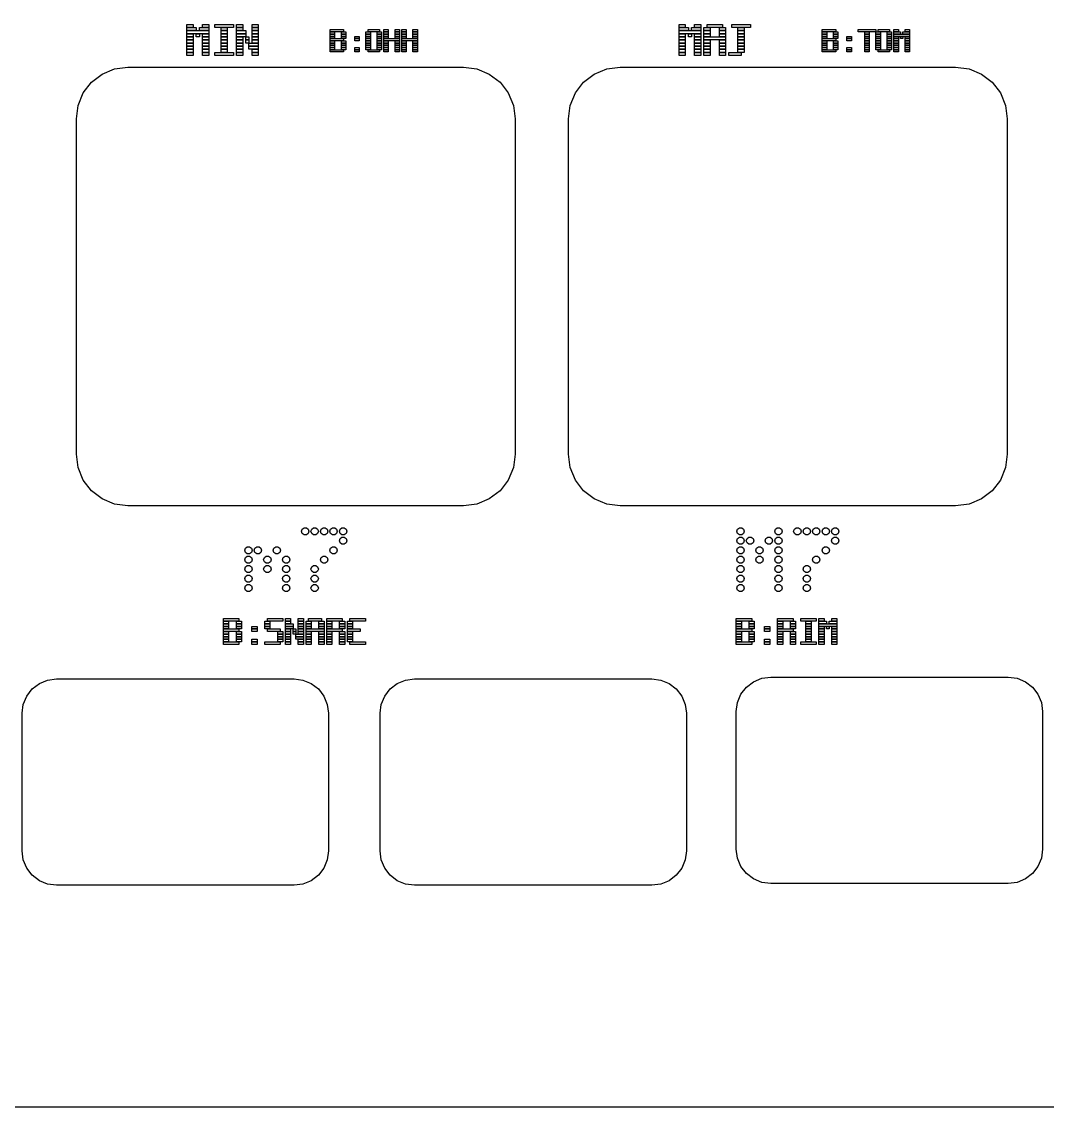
# Model space of a CAD drawing. Header units: millimetres. Extents: x 0 to 390, y 0 to 390.
# Drawn here: x 111.5 to 171.1, y 93.4 to 156.5 of the extents above; entities that cross this region are included whole.
import ezdxf

# ---------------------------------------------------------------- set-up
doc = ezdxf.new("R2010")
doc.units = ezdxf.units.MM
doc.layers.add('INCISIONE', color=7, linetype='CONTINUOUS')
doc.layers.add('TAGLIO', color=1, linetype='CONTINUOUS')

msp = doc.modelspace()

# ---------------------------------------------------------------- linework, layer by layer
at = {"layer": 'INCISIONE'}
for points in [[(121.08, 156.33), (121.44, 156.33), (121.44, 156.15), (121.08, 156.15)], [(121.08, 156.15), (121.62, 156.15), (121.62, 155.97), (121.08, 155.97)], [(121.08, 155.97), (122.34, 155.97), (122.34, 155.79), (121.08, 155.79)], [(121.8, 156.15), (122.34, 156.15), (122.34, 155.97), (121.8, 155.97)], [(121.98, 156.33), (122.34, 156.33), (122.34, 156.15), (121.98, 156.15)], [(122.7, 156.33), (123.78, 156.33), (123.78, 156.15), (122.7, 156.15)], [(123.06, 156.15), (123.42, 156.15), (123.42, 155.97), (123.06, 155.97)], [(123.06, 155.97), (123.42, 155.97), (123.42, 155.79), (123.06, 155.79)], [(123.96, 156.33), (124.32, 156.33), (124.32, 156.15), (123.96, 156.15)], [(123.96, 156.15), (124.32, 156.15), (124.32, 155.97), (123.96, 155.97)], [(123.96, 155.97), (124.5, 155.97), (124.5, 155.79), (123.96, 155.79)], [(124.86, 156.33), (125.22, 156.33), (125.22, 156.15), (124.86, 156.15)], [(124.86, 156.15), (125.22, 156.15), (125.22, 155.97), (124.86, 155.97)], [(124.86, 155.97), (125.22, 155.97), (125.22, 155.79), (124.86, 155.79)], [(129.4, 156.03), (130.18, 156.03), (130.18, 155.9), (129.4, 155.9)], [(129.4, 155.9), (129.66, 155.9), (129.66, 155.77), (129.4, 155.77)], [(130.05, 155.9), (130.31, 155.9), (130.31, 155.77), (130.05, 155.77)], [(131.48, 155.9), (131.74, 155.9), (131.74, 155.77), (131.48, 155.77)], [(131.61, 156.03), (132.26, 156.03), (132.26, 155.9), (131.61, 155.9)], [(132.13, 155.9), (132.39, 155.9), (132.39, 155.77), (132.13, 155.77)], [(132.52, 156.03), (132.78, 156.03), (132.78, 155.9), (132.52, 155.9)], [(132.52, 155.9), (132.78, 155.9), (132.78, 155.77), (132.52, 155.77)], [(133.17, 156.03), (133.43, 156.03), (133.43, 155.9), (133.17, 155.9)], [(133.17, 155.9), (133.43, 155.9), (133.43, 155.77), (133.17, 155.77)], [(133.56, 156.03), (133.82, 156.03), (133.82, 155.9), (133.56, 155.9)], [(133.56, 155.9), (133.82, 155.9), (133.82, 155.77), (133.56, 155.77)], [(134.21, 156.03), (134.47, 156.03), (134.47, 155.9), (134.21, 155.9)], [(134.21, 155.9), (134.47, 155.9), (134.47, 155.77), (134.21, 155.77)], [(149.68, 156.33), (150.04, 156.33), (150.04, 156.15), (149.68, 156.15)], [(149.68, 156.15), (150.22, 156.15), (150.22, 155.97), (149.68, 155.97)], [(149.68, 155.97), (150.94, 155.97), (150.94, 155.79), (149.68, 155.79)], [(150.4, 156.15), (150.94, 156.15), (150.94, 155.97), (150.4, 155.97)], [(150.58, 156.33), (150.94, 156.33), (150.94, 156.15), (150.58, 156.15)], [(151.12, 156.15), (151.48, 156.15), (151.48, 155.97), (151.12, 155.97)], [(151.12, 155.97), (151.48, 155.97), (151.48, 155.79), (151.12, 155.79)], [(151.3, 156.33), (152.2, 156.33), (152.2, 156.15), (151.3, 156.15)], [(152.02, 156.15), (152.38, 156.15), (152.38, 155.97), (152.02, 155.97)], [(152.02, 155.97), (152.38, 155.97), (152.38, 155.79), (152.02, 155.79)], [(152.74, 156.33), (153.82, 156.33), (153.82, 156.15), (152.74, 156.15)], [(153.1, 156.15), (153.46, 156.15), (153.46, 155.97), (153.1, 155.97)], [(153.1, 155.97), (153.46, 155.97), (153.46, 155.79), (153.1, 155.79)], [(158, 156.03), (158.78, 156.03), (158.78, 155.9), (158, 155.9)], [(158, 155.9), (158.26, 155.9), (158.26, 155.77), (158, 155.77)], [(158.65, 155.9), (158.91, 155.9), (158.91, 155.77), (158.65, 155.77)], [(160.08, 156.03), (161.12, 156.03), (161.12, 155.9), (160.08, 155.9)], [(160.47, 155.9), (160.73, 155.9), (160.73, 155.77), (160.47, 155.77)], [(161.12, 155.9), (161.38, 155.9), (161.38, 155.77), (161.12, 155.77)], [(161.25, 156.03), (161.9, 156.03), (161.9, 155.9), (161.25, 155.9)], [(161.77, 155.9), (162.03, 155.9), (162.03, 155.77), (161.77, 155.77)], [(162.16, 156.03), (162.42, 156.03), (162.42, 155.9), (162.16, 155.9)], [(162.16, 155.9), (162.55, 155.9), (162.55, 155.77), (162.16, 155.77)], [(162.68, 155.9), (163.07, 155.9), (163.07, 155.77), (162.68, 155.77)], [(162.81, 156.03), (163.07, 156.03), (163.07, 155.9), (162.81, 155.9)], [(121.08, 155.79), (121.44, 155.79), (121.44, 155.61), (121.08, 155.61)], [(121.08, 155.61), (121.44, 155.61), (121.44, 155.43), (121.08, 155.43)], [(121.08, 155.43), (121.44, 155.43), (121.44, 155.25), (121.08, 155.25)], [(121.08, 155.25), (121.44, 155.25), (121.44, 155.07), (121.08, 155.07)], [(121.62, 155.79), (121.8, 155.79), (121.8, 155.61), (121.62, 155.61)], [(121.98, 155.79), (122.34, 155.79), (122.34, 155.61), (121.98, 155.61)], [(121.98, 155.61), (122.34, 155.61), (122.34, 155.43), (121.98, 155.43)], [(121.98, 155.43), (122.34, 155.43), (122.34, 155.25), (121.98, 155.25)], [(121.98, 155.25), (122.34, 155.25), (122.34, 155.07), (121.98, 155.07)], [(123.06, 155.79), (123.42, 155.79), (123.42, 155.61), (123.06, 155.61)], [(123.06, 155.61), (123.42, 155.61), (123.42, 155.43), (123.06, 155.43)], [(123.06, 155.43), (123.42, 155.43), (123.42, 155.25), (123.06, 155.25)], [(123.06, 155.25), (123.42, 155.25), (123.42, 155.07), (123.06, 155.07)], [(123.96, 155.79), (124.5, 155.79), (124.5, 155.61), (123.96, 155.61)], [(123.96, 155.61), (124.32, 155.61), (124.32, 155.43), (123.96, 155.43)], [(123.96, 155.43), (124.32, 155.43), (124.32, 155.25), (123.96, 155.25)], [(123.96, 155.25), (124.32, 155.25), (124.32, 155.07), (123.96, 155.07)], [(124.5, 155.61), (124.68, 155.61), (124.68, 155.43), (124.5, 155.43)], [(124.5, 155.43), (124.68, 155.43), (124.68, 155.25), (124.5, 155.25)], [(124.68, 155.25), (125.22, 155.25), (125.22, 155.07), (124.68, 155.07)], [(124.86, 155.79), (125.22, 155.79), (125.22, 155.61), (124.86, 155.61)], [(124.86, 155.61), (125.22, 155.61), (125.22, 155.43), (124.86, 155.43)], [(124.86, 155.43), (125.22, 155.43), (125.22, 155.25), (124.86, 155.25)], [(129.4, 155.77), (129.66, 155.77), (129.66, 155.64), (129.4, 155.64)], [(129.4, 155.64), (129.66, 155.64), (129.66, 155.51), (129.4, 155.51)], [(129.4, 155.51), (130.18, 155.51), (130.18, 155.38), (129.4, 155.38)], [(129.4, 155.38), (129.66, 155.38), (129.66, 155.25), (129.4, 155.25)], [(129.4, 155.25), (129.66, 155.25), (129.66, 155.12), (129.4, 155.12)], [(130.05, 155.77), (130.31, 155.77), (130.31, 155.64), (130.05, 155.64)], [(130.05, 155.64), (130.31, 155.64), (130.31, 155.51), (130.05, 155.51)], [(130.05, 155.38), (130.31, 155.38), (130.31, 155.25), (130.05, 155.25)], [(130.05, 155.25), (130.31, 155.25), (130.31, 155.12), (130.05, 155.12)], [(130.83, 155.64), (131.09, 155.64), (131.09, 155.51), (130.83, 155.51)], [(130.83, 155.51), (131.09, 155.51), (131.09, 155.38), (130.83, 155.38)], [(131.48, 155.77), (131.74, 155.77), (131.74, 155.64), (131.48, 155.64)], [(131.48, 155.64), (131.74, 155.64), (131.74, 155.51), (131.48, 155.51)], [(131.48, 155.51), (131.74, 155.51), (131.74, 155.38), (131.48, 155.38)], [(131.48, 155.38), (131.74, 155.38), (131.74, 155.25), (131.48, 155.25)], [(131.48, 155.25), (131.74, 155.25), (131.74, 155.12), (131.48, 155.12)], [(132.13, 155.77), (132.39, 155.77), (132.39, 155.64), (132.13, 155.64)], [(132.13, 155.64), (132.39, 155.64), (132.39, 155.51), (132.13, 155.51)], [(132.13, 155.51), (132.39, 155.51), (132.39, 155.38), (132.13, 155.38)], [(132.13, 155.38), (132.39, 155.38), (132.39, 155.25), (132.13, 155.25)], [(132.13, 155.25), (132.39, 155.25), (132.39, 155.12), (132.13, 155.12)], [(132.52, 155.77), (132.78, 155.77), (132.78, 155.64), (132.52, 155.64)], [(132.52, 155.64), (132.78, 155.64), (132.78, 155.51), (132.52, 155.51)], [(132.52, 155.51), (133.43, 155.51), (133.43, 155.38), (132.52, 155.38)], [(132.52, 155.38), (132.78, 155.38), (132.78, 155.25), (132.52, 155.25)], [(132.52, 155.25), (132.78, 155.25), (132.78, 155.12), (132.52, 155.12)], [(133.17, 155.77), (133.43, 155.77), (133.43, 155.64), (133.17, 155.64)], [(133.17, 155.64), (133.43, 155.64), (133.43, 155.51), (133.17, 155.51)], [(133.17, 155.38), (133.43, 155.38), (133.43, 155.25), (133.17, 155.25)], [(133.17, 155.25), (133.43, 155.25), (133.43, 155.12), (133.17, 155.12)], [(133.56, 155.77), (133.82, 155.77), (133.82, 155.64), (133.56, 155.64)], [(133.56, 155.64), (133.82, 155.64), (133.82, 155.51), (133.56, 155.51)], [(133.56, 155.51), (134.47, 155.51), (134.47, 155.38), (133.56, 155.38)], [(133.56, 155.38), (133.82, 155.38), (133.82, 155.25), (133.56, 155.25)], [(133.56, 155.25), (133.82, 155.25), (133.82, 155.12), (133.56, 155.12)], [(134.21, 155.77), (134.47, 155.77), (134.47, 155.64), (134.21, 155.64)], [(134.21, 155.64), (134.47, 155.64), (134.47, 155.51), (134.21, 155.51)], [(134.21, 155.38), (134.47, 155.38), (134.47, 155.25), (134.21, 155.25)], [(134.21, 155.25), (134.47, 155.25), (134.47, 155.12), (134.21, 155.12)], [(149.68, 155.79), (150.04, 155.79), (150.04, 155.61), (149.68, 155.61)], [(149.68, 155.61), (150.04, 155.61), (150.04, 155.43), (149.68, 155.43)], [(149.68, 155.43), (150.04, 155.43), (150.04, 155.25), (149.68, 155.25)], [(149.68, 155.25), (150.04, 155.25), (150.04, 155.07), (149.68, 155.07)], [(150.22, 155.79), (150.4, 155.79), (150.4, 155.61), (150.22, 155.61)], [(150.58, 155.79), (150.94, 155.79), (150.94, 155.61), (150.58, 155.61)], [(150.58, 155.61), (150.94, 155.61), (150.94, 155.43), (150.58, 155.43)], [(150.58, 155.43), (150.94, 155.43), (150.94, 155.25), (150.58, 155.25)], [(150.58, 155.25), (150.94, 155.25), (150.94, 155.07), (150.58, 155.07)], [(151.12, 155.79), (151.48, 155.79), (151.48, 155.61), (151.12, 155.61)], [(151.12, 155.61), (152.38, 155.61), (152.38, 155.43), (151.12, 155.43)], [(151.12, 155.43), (151.48, 155.43), (151.48, 155.25), (151.12, 155.25)], [(151.12, 155.25), (151.48, 155.25), (151.48, 155.07), (151.12, 155.07)], [(152.02, 155.79), (152.38, 155.79), (152.38, 155.61), (152.02, 155.61)], [(152.02, 155.43), (152.38, 155.43), (152.38, 155.25), (152.02, 155.25)], [(152.02, 155.25), (152.38, 155.25), (152.38, 155.07), (152.02, 155.07)], [(153.1, 155.79), (153.46, 155.79), (153.46, 155.61), (153.1, 155.61)], [(153.1, 155.61), (153.46, 155.61), (153.46, 155.43), (153.1, 155.43)], [(153.1, 155.43), (153.46, 155.43), (153.46, 155.25), (153.1, 155.25)], [(153.1, 155.25), (153.46, 155.25), (153.46, 155.07), (153.1, 155.07)], [(158, 155.77), (158.26, 155.77), (158.26, 155.64), (158, 155.64)], [(158, 155.64), (158.26, 155.64), (158.26, 155.51), (158, 155.51)], [(158, 155.51), (158.78, 155.51), (158.78, 155.38), (158, 155.38)], [(158, 155.38), (158.26, 155.38), (158.26, 155.25), (158, 155.25)], [(158, 155.25), (158.26, 155.25), (158.26, 155.12), (158, 155.12)], [(158.65, 155.77), (158.91, 155.77), (158.91, 155.64), (158.65, 155.64)], [(158.65, 155.64), (158.91, 155.64), (158.91, 155.51), (158.65, 155.51)], [(158.65, 155.38), (158.91, 155.38), (158.91, 155.25), (158.65, 155.25)], [(158.65, 155.25), (158.91, 155.25), (158.91, 155.12), (158.65, 155.12)], [(159.43, 155.64), (159.69, 155.64), (159.69, 155.51), (159.43, 155.51)], [(159.43, 155.51), (159.69, 155.51), (159.69, 155.38), (159.43, 155.38)], [(160.47, 155.77), (160.73, 155.77), (160.73, 155.64), (160.47, 155.64)], [(160.47, 155.64), (160.73, 155.64), (160.73, 155.51), (160.47, 155.51)], [(160.47, 155.51), (160.73, 155.51), (160.73, 155.38), (160.47, 155.38)], [(160.47, 155.38), (160.73, 155.38), (160.73, 155.25), (160.47, 155.25)], [(160.47, 155.25), (160.73, 155.25), (160.73, 155.12), (160.47, 155.12)], [(161.12, 155.77), (161.38, 155.77), (161.38, 155.64), (161.12, 155.64)], [(161.12, 155.64), (161.38, 155.64), (161.38, 155.51), (161.12, 155.51)], [(161.12, 155.51), (161.38, 155.51), (161.38, 155.38), (161.12, 155.38)], [(161.12, 155.38), (161.38, 155.38), (161.38, 155.25), (161.12, 155.25)], [(161.12, 155.25), (161.38, 155.25), (161.38, 155.12), (161.12, 155.12)], [(161.77, 155.77), (162.03, 155.77), (162.03, 155.64), (161.77, 155.64)], [(161.77, 155.64), (162.03, 155.64), (162.03, 155.51), (161.77, 155.51)], [(161.77, 155.51), (162.03, 155.51), (162.03, 155.38), (161.77, 155.38)], [(161.77, 155.38), (162.03, 155.38), (162.03, 155.25), (161.77, 155.25)], [(161.77, 155.25), (162.03, 155.25), (162.03, 155.12), (161.77, 155.12)], [(162.16, 155.77), (163.07, 155.77), (163.07, 155.64), (162.16, 155.64)], [(162.16, 155.64), (162.42, 155.64), (162.42, 155.51), (162.16, 155.51)], [(162.16, 155.51), (162.42, 155.51), (162.42, 155.38), (162.16, 155.38)], [(162.16, 155.38), (162.42, 155.38), (162.42, 155.25), (162.16, 155.25)], [(162.16, 155.25), (162.42, 155.25), (162.42, 155.12), (162.16, 155.12)], [(162.55, 155.64), (162.68, 155.64), (162.68, 155.51), (162.55, 155.51)], [(162.81, 155.64), (163.07, 155.64), (163.07, 155.51), (162.81, 155.51)], [(162.81, 155.51), (163.07, 155.51), (163.07, 155.38), (162.81, 155.38)], [(162.81, 155.38), (163.07, 155.38), (163.07, 155.25), (162.81, 155.25)], [(162.81, 155.25), (163.07, 155.25), (163.07, 155.12), (162.81, 155.12)], [(121.08, 155.07), (121.44, 155.07), (121.44, 154.89), (121.08, 154.89)], [(121.08, 154.89), (121.44, 154.89), (121.44, 154.71), (121.08, 154.71)], [(121.08, 154.71), (121.44, 154.71), (121.44, 154.53), (121.08, 154.53)], [(121.98, 155.07), (122.34, 155.07), (122.34, 154.89), (121.98, 154.89)], [(121.98, 154.89), (122.34, 154.89), (122.34, 154.71), (121.98, 154.71)], [(121.98, 154.71), (122.34, 154.71), (122.34, 154.53), (121.98, 154.53)], [(122.7, 154.71), (123.78, 154.71), (123.78, 154.53), (122.7, 154.53)], [(123.06, 155.07), (123.42, 155.07), (123.42, 154.89), (123.06, 154.89)], [(123.06, 154.89), (123.42, 154.89), (123.42, 154.71), (123.06, 154.71)], [(123.96, 155.07), (124.32, 155.07), (124.32, 154.89), (123.96, 154.89)], [(123.96, 154.89), (124.32, 154.89), (124.32, 154.71), (123.96, 154.71)], [(123.96, 154.71), (124.32, 154.71), (124.32, 154.53), (123.96, 154.53)], [(124.68, 155.07), (125.22, 155.07), (125.22, 154.89), (124.68, 154.89)], [(124.86, 154.89), (125.22, 154.89), (125.22, 154.71), (124.86, 154.71)], [(124.86, 154.71), (125.22, 154.71), (125.22, 154.53), (124.86, 154.53)], [(129.4, 155.12), (129.66, 155.12), (129.66, 154.99), (129.4, 154.99)], [(129.4, 154.99), (129.66, 154.99), (129.66, 154.86), (129.4, 154.86)], [(129.4, 154.86), (130.18, 154.86), (130.18, 154.73), (129.4, 154.73)], [(130.05, 155.12), (130.31, 155.12), (130.31, 154.99), (130.05, 154.99)], [(130.05, 154.99), (130.31, 154.99), (130.31, 154.86), (130.05, 154.86)], [(130.83, 154.99), (131.09, 154.99), (131.09, 154.86), (130.83, 154.86)], [(130.83, 154.86), (131.09, 154.86), (131.09, 154.73), (130.83, 154.73)], [(131.48, 155.12), (131.74, 155.12), (131.74, 154.99), (131.48, 154.99)], [(131.48, 154.99), (131.74, 154.99), (131.74, 154.86), (131.48, 154.86)], [(131.61, 154.86), (132.26, 154.86), (132.26, 154.73), (131.61, 154.73)], [(132.13, 155.12), (132.39, 155.12), (132.39, 154.99), (132.13, 154.99)], [(132.13, 154.99), (132.39, 154.99), (132.39, 154.86), (132.13, 154.86)], [(132.52, 155.12), (132.78, 155.12), (132.78, 154.99), (132.52, 154.99)], [(132.52, 154.99), (132.78, 154.99), (132.78, 154.86), (132.52, 154.86)], [(132.52, 154.86), (132.78, 154.86), (132.78, 154.73), (132.52, 154.73)], [(133.17, 155.12), (133.43, 155.12), (133.43, 154.99), (133.17, 154.99)], [(133.17, 154.99), (133.43, 154.99), (133.43, 154.86), (133.17, 154.86)], [(133.17, 154.86), (133.43, 154.86), (133.43, 154.73), (133.17, 154.73)], [(133.56, 155.12), (133.82, 155.12), (133.82, 154.99), (133.56, 154.99)], [(133.56, 154.99), (133.82, 154.99), (133.82, 154.86), (133.56, 154.86)], [(133.56, 154.86), (133.82, 154.86), (133.82, 154.73), (133.56, 154.73)], [(134.21, 155.12), (134.47, 155.12), (134.47, 154.99), (134.21, 154.99)], [(134.21, 154.99), (134.47, 154.99), (134.47, 154.86), (134.21, 154.86)], [(134.21, 154.86), (134.47, 154.86), (134.47, 154.73), (134.21, 154.73)], [(149.68, 155.07), (150.04, 155.07), (150.04, 154.89), (149.68, 154.89)], [(149.68, 154.89), (150.04, 154.89), (150.04, 154.71), (149.68, 154.71)], [(149.68, 154.71), (150.04, 154.71), (150.04, 154.53), (149.68, 154.53)], [(150.58, 155.07), (150.94, 155.07), (150.94, 154.89), (150.58, 154.89)], [(150.58, 154.89), (150.94, 154.89), (150.94, 154.71), (150.58, 154.71)], [(150.58, 154.71), (150.94, 154.71), (150.94, 154.53), (150.58, 154.53)], [(151.12, 155.07), (151.48, 155.07), (151.48, 154.89), (151.12, 154.89)], [(151.12, 154.89), (151.48, 154.89), (151.48, 154.71), (151.12, 154.71)], [(151.12, 154.71), (151.48, 154.71), (151.48, 154.53), (151.12, 154.53)], [(152.02, 155.07), (152.38, 155.07), (152.38, 154.89), (152.02, 154.89)], [(152.02, 154.89), (152.38, 154.89), (152.38, 154.71), (152.02, 154.71)], [(152.02, 154.71), (152.38, 154.71), (152.38, 154.53), (152.02, 154.53)], [(152.56, 154.71), (153.28, 154.71), (153.28, 154.53), (152.56, 154.53)], [(153.1, 155.07), (153.46, 155.07), (153.46, 154.89), (153.1, 154.89)], [(153.1, 154.89), (153.46, 154.89), (153.46, 154.71), (153.1, 154.71)], [(158, 155.12), (158.26, 155.12), (158.26, 154.99), (158, 154.99)], [(158, 154.99), (158.26, 154.99), (158.26, 154.86), (158, 154.86)], [(158, 154.86), (158.78, 154.86), (158.78, 154.73), (158, 154.73)], [(158.65, 155.12), (158.91, 155.12), (158.91, 154.99), (158.65, 154.99)], [(158.65, 154.99), (158.91, 154.99), (158.91, 154.86), (158.65, 154.86)], [(159.43, 154.99), (159.69, 154.99), (159.69, 154.86), (159.43, 154.86)], [(159.43, 154.86), (159.69, 154.86), (159.69, 154.73), (159.43, 154.73)], [(160.47, 155.12), (160.73, 155.12), (160.73, 154.99), (160.47, 154.99)], [(160.47, 154.99), (160.73, 154.99), (160.73, 154.86), (160.47, 154.86)], [(160.47, 154.86), (160.73, 154.86), (160.73, 154.73), (160.47, 154.73)], [(161.12, 155.12), (161.38, 155.12), (161.38, 154.99), (161.12, 154.99)], [(161.12, 154.99), (161.38, 154.99), (161.38, 154.86), (161.12, 154.86)], [(161.25, 154.86), (161.9, 154.86), (161.9, 154.73), (161.25, 154.73)], [(161.77, 155.12), (162.03, 155.12), (162.03, 154.99), (161.77, 154.99)], [(161.77, 154.99), (162.03, 154.99), (162.03, 154.86), (161.77, 154.86)], [(162.16, 155.12), (162.42, 155.12), (162.42, 154.99), (162.16, 154.99)], [(162.16, 154.99), (162.42, 154.99), (162.42, 154.86), (162.16, 154.86)], [(162.16, 154.86), (162.42, 154.86), (162.42, 154.73), (162.16, 154.73)], [(162.81, 155.12), (163.07, 155.12), (163.07, 154.99), (162.81, 154.99)], [(162.81, 154.99), (163.07, 154.99), (163.07, 154.86), (162.81, 154.86)], [(162.81, 154.86), (163.07, 154.86), (163.07, 154.73), (162.81, 154.73)], [(128.165, 126.875), (128.124, 126.749), (128.016, 126.671), (127.884, 126.671), (127.776, 126.749), (127.735, 126.875), (127.776, 127.001), (127.884, 127.079), (128.016, 127.079), (128.124, 127.001)], [(128.715, 126.875), (128.674, 126.749), (128.566, 126.671), (128.434, 126.671), (128.326, 126.749), (128.285, 126.875), (128.326, 127.001), (128.434, 127.079), (128.566, 127.079), (128.674, 127.001)], [(129.265, 126.875), (129.224, 126.749), (129.116, 126.671), (128.984, 126.671), (128.876, 126.749), (128.835, 126.875), (128.876, 127.001), (128.984, 127.079), (129.116, 127.079), (129.224, 127.001)], [(129.815, 126.875), (129.774, 126.749), (129.666, 126.671), (129.534, 126.671), (129.426, 126.749), (129.385, 126.875), (129.426, 127.001), (129.534, 127.079), (129.666, 127.079), (129.774, 127.001)], [(130.365, 126.875), (130.324, 126.749), (130.216, 126.671), (130.084, 126.671), (129.976, 126.749), (129.935, 126.875), (129.976, 127.001), (130.084, 127.079), (130.216, 127.079), (130.324, 127.001)], [(153.465, 126.875), (153.424, 126.749), (153.316, 126.671), (153.184, 126.671), (153.076, 126.749), (153.035, 126.875), (153.076, 127.001), (153.184, 127.079), (153.316, 127.079), (153.424, 127.001)], [(155.665, 126.875), (155.624, 126.749), (155.516, 126.671), (155.384, 126.671), (155.276, 126.749), (155.235, 126.875), (155.276, 127.001), (155.384, 127.079), (155.516, 127.079), (155.624, 127.001)], [(156.765, 126.875), (156.724, 126.749), (156.616, 126.671), (156.484, 126.671), (156.376, 126.749), (156.335, 126.875), (156.376, 127.001), (156.484, 127.079), (156.616, 127.079), (156.724, 127.001)], [(157.315, 126.875), (157.274, 126.749), (157.166, 126.671), (157.034, 126.671), (156.926, 126.749), (156.885, 126.875), (156.926, 127.001), (157.034, 127.079), (157.166, 127.079), (157.274, 127.001)], [(157.865, 126.875), (157.824, 126.749), (157.716, 126.671), (157.584, 126.671), (157.476, 126.749), (157.435, 126.875), (157.476, 127.001), (157.584, 127.079), (157.716, 127.079), (157.824, 127.001)], [(158.415, 126.875), (158.374, 126.749), (158.266, 126.671), (158.134, 126.671), (158.026, 126.749), (157.985, 126.875), (158.026, 127.001), (158.134, 127.079), (158.266, 127.079), (158.374, 127.001)], [(158.965, 126.875), (158.924, 126.749), (158.816, 126.671), (158.684, 126.671), (158.576, 126.749), (158.535, 126.875), (158.576, 127.001), (158.684, 127.079), (158.816, 127.079), (158.924, 127.001)], [(130.365, 126.325), (130.324, 126.199), (130.216, 126.121), (130.084, 126.121), (129.976, 126.199), (129.935, 126.325), (129.976, 126.451), (130.084, 126.529), (130.216, 126.529), (130.324, 126.451)], [(153.465, 126.325), (153.424, 126.199), (153.316, 126.121), (153.184, 126.121), (153.076, 126.199), (153.035, 126.325), (153.076, 126.451), (153.184, 126.529), (153.316, 126.529), (153.424, 126.451)], [(154.015, 126.325), (153.974, 126.199), (153.866, 126.121), (153.734, 126.121), (153.626, 126.199), (153.585, 126.325), (153.626, 126.451), (153.734, 126.529), (153.866, 126.529), (153.974, 126.451)], [(155.115, 126.325), (155.074, 126.199), (154.966, 126.121), (154.834, 126.121), (154.726, 126.199), (154.685, 126.325), (154.726, 126.451), (154.834, 126.529), (154.966, 126.529), (155.074, 126.451)], [(155.665, 126.325), (155.624, 126.199), (155.516, 126.121), (155.384, 126.121), (155.276, 126.199), (155.235, 126.325), (155.276, 126.451), (155.384, 126.529), (155.516, 126.529), (155.624, 126.451)], [(158.965, 126.325), (158.924, 126.199), (158.816, 126.121), (158.684, 126.121), (158.576, 126.199), (158.535, 126.325), (158.576, 126.451), (158.684, 126.529), (158.816, 126.529), (158.924, 126.451)], [(124.865, 125.775), (124.824, 125.649), (124.716, 125.571), (124.584, 125.571), (124.476, 125.649), (124.435, 125.775), (124.476, 125.901), (124.584, 125.979), (124.716, 125.979), (124.824, 125.901)], [(125.415, 125.775), (125.374, 125.649), (125.266, 125.571), (125.134, 125.571), (125.026, 125.649), (124.985, 125.775), (125.026, 125.901), (125.134, 125.979), (125.266, 125.979), (125.374, 125.901)], [(126.515, 125.775), (126.474, 125.649), (126.366, 125.571), (126.234, 125.571), (126.126, 125.649), (126.085, 125.775), (126.126, 125.901), (126.234, 125.979), (126.366, 125.979), (126.474, 125.901)], [(129.815, 125.775), (129.774, 125.649), (129.666, 125.571), (129.534, 125.571), (129.426, 125.649), (129.385, 125.775), (129.426, 125.901), (129.534, 125.979), (129.666, 125.979), (129.774, 125.901)], [(153.465, 125.775), (153.424, 125.649), (153.316, 125.571), (153.184, 125.571), (153.076, 125.649), (153.035, 125.775), (153.076, 125.901), (153.184, 125.979), (153.316, 125.979), (153.424, 125.901)], [(154.565, 125.775), (154.524, 125.649), (154.416, 125.571), (154.284, 125.571), (154.176, 125.649), (154.135, 125.775), (154.176, 125.901), (154.284, 125.979), (154.416, 125.979), (154.524, 125.901)], [(155.665, 125.775), (155.624, 125.649), (155.516, 125.571), (155.384, 125.571), (155.276, 125.649), (155.235, 125.775), (155.276, 125.901), (155.384, 125.979), (155.516, 125.979), (155.624, 125.901)], [(158.415, 125.775), (158.374, 125.649), (158.266, 125.571), (158.134, 125.571), (158.026, 125.649), (157.985, 125.775), (158.026, 125.901), (158.134, 125.979), (158.266, 125.979), (158.374, 125.901)], [(124.865, 125.225), (124.824, 125.099), (124.716, 125.021), (124.584, 125.021), (124.476, 125.099), (124.435, 125.225), (124.476, 125.351), (124.584, 125.429), (124.716, 125.429), (124.824, 125.351)], [(125.965, 125.225), (125.924, 125.099), (125.816, 125.021), (125.684, 125.021), (125.576, 125.099), (125.535, 125.225), (125.576, 125.351), (125.684, 125.429), (125.816, 125.429), (125.924, 125.351)], [(127.065, 125.225), (127.024, 125.099), (126.916, 125.021), (126.784, 125.021), (126.676, 125.099), (126.635, 125.225), (126.676, 125.351), (126.784, 125.429), (126.916, 125.429), (127.024, 125.351)], [(129.265, 125.225), (129.224, 125.099), (129.116, 125.021), (128.984, 125.021), (128.876, 125.099), (128.835, 125.225), (128.876, 125.351), (128.984, 125.429), (129.116, 125.429), (129.224, 125.351)], [(153.465, 125.225), (153.424, 125.099), (153.316, 125.021), (153.184, 125.021), (153.076, 125.099), (153.035, 125.225), (153.076, 125.351), (153.184, 125.429), (153.316, 125.429), (153.424, 125.351)], [(154.565, 125.225), (154.524, 125.099), (154.416, 125.021), (154.284, 125.021), (154.176, 125.099), (154.135, 125.225), (154.176, 125.351), (154.284, 125.429), (154.416, 125.429), (154.524, 125.351)], [(155.665, 125.225), (155.624, 125.099), (155.516, 125.021), (155.384, 125.021), (155.276, 125.099), (155.235, 125.225), (155.276, 125.351), (155.384, 125.429), (155.516, 125.429), (155.624, 125.351)], [(157.865, 125.225), (157.824, 125.099), (157.716, 125.021), (157.584, 125.021), (157.476, 125.099), (157.435, 125.225), (157.476, 125.351), (157.584, 125.429), (157.716, 125.429), (157.824, 125.351)], [(124.865, 124.675), (124.824, 124.549), (124.716, 124.471), (124.584, 124.471), (124.476, 124.549), (124.435, 124.675), (124.476, 124.801), (124.584, 124.879), (124.716, 124.879), (124.824, 124.801)], [(124.865, 124.125), (124.824, 123.999), (124.716, 123.921), (124.584, 123.921), (124.476, 123.999), (124.435, 124.125), (124.476, 124.251), (124.584, 124.329), (124.716, 124.329), (124.824, 124.251)], [(125.965, 124.675), (125.924, 124.549), (125.816, 124.471), (125.684, 124.471), (125.576, 124.549), (125.535, 124.675), (125.576, 124.801), (125.684, 124.879), (125.816, 124.879), (125.924, 124.801)], [(127.065, 124.675), (127.024, 124.549), (126.916, 124.471), (126.784, 124.471), (126.676, 124.549), (126.635, 124.675), (126.676, 124.801), (126.784, 124.879), (126.916, 124.879), (127.024, 124.801)], [(127.065, 124.125), (127.024, 123.999), (126.916, 123.921), (126.784, 123.921), (126.676, 123.999), (126.635, 124.125), (126.676, 124.251), (126.784, 124.329), (126.916, 124.329), (127.024, 124.251)], [(128.715, 124.675), (128.674, 124.549), (128.566, 124.471), (128.434, 124.471), (128.326, 124.549), (128.285, 124.675), (128.326, 124.801), (128.434, 124.879), (128.566, 124.879), (128.674, 124.801)], [(128.715, 124.125), (128.674, 123.999), (128.566, 123.921), (128.434, 123.921), (128.326, 123.999), (128.285, 124.125), (128.326, 124.251), (128.434, 124.329), (128.566, 124.329), (128.674, 124.251)], [(153.465, 124.675), (153.424, 124.549), (153.316, 124.471), (153.184, 124.471), (153.076, 124.549), (153.035, 124.675), (153.076, 124.801), (153.184, 124.879), (153.316, 124.879), (153.424, 124.801)], [(153.465, 124.125), (153.424, 123.999), (153.316, 123.921), (153.184, 123.921), (153.076, 123.999), (153.035, 124.125), (153.076, 124.251), (153.184, 124.329), (153.316, 124.329), (153.424, 124.251)], [(155.665, 124.675), (155.624, 124.549), (155.516, 124.471), (155.384, 124.471), (155.276, 124.549), (155.235, 124.675), (155.276, 124.801), (155.384, 124.879), (155.516, 124.879), (155.624, 124.801)], [(155.665, 124.125), (155.624, 123.999), (155.516, 123.921), (155.384, 123.921), (155.276, 123.999), (155.235, 124.125), (155.276, 124.251), (155.384, 124.329), (155.516, 124.329), (155.624, 124.251)], [(157.315, 124.675), (157.274, 124.549), (157.166, 124.471), (157.034, 124.471), (156.926, 124.549), (156.885, 124.675), (156.926, 124.801), (157.034, 124.879), (157.166, 124.879), (157.274, 124.801)], [(157.315, 124.125), (157.274, 123.999), (157.166, 123.921), (157.034, 123.921), (156.926, 123.999), (156.885, 124.125), (156.926, 124.251), (157.034, 124.329), (157.166, 124.329), (157.274, 124.251)], [(124.865, 123.575), (124.824, 123.449), (124.716, 123.371), (124.584, 123.371), (124.476, 123.449), (124.435, 123.575), (124.476, 123.701), (124.584, 123.779), (124.716, 123.779), (124.824, 123.701)], [(127.065, 123.575), (127.024, 123.449), (126.916, 123.371), (126.784, 123.371), (126.676, 123.449), (126.635, 123.575), (126.676, 123.701), (126.784, 123.779), (126.916, 123.779), (127.024, 123.701)], [(128.715, 123.575), (128.674, 123.449), (128.566, 123.371), (128.434, 123.371), (128.326, 123.449), (128.285, 123.575), (128.326, 123.701), (128.434, 123.779), (128.566, 123.779), (128.674, 123.701)], [(153.465, 123.575), (153.424, 123.449), (153.316, 123.371), (153.184, 123.371), (153.076, 123.449), (153.035, 123.575), (153.076, 123.701), (153.184, 123.779), (153.316, 123.779), (153.424, 123.701)], [(155.665, 123.575), (155.624, 123.449), (155.516, 123.371), (155.384, 123.371), (155.276, 123.449), (155.235, 123.575), (155.276, 123.701), (155.384, 123.779), (155.516, 123.779), (155.624, 123.701)], [(157.315, 123.575), (157.274, 123.449), (157.166, 123.371), (157.034, 123.371), (156.926, 123.449), (156.885, 123.575), (156.926, 123.701), (157.034, 123.779), (157.166, 123.779), (157.274, 123.701)], [(123.2, 121.8), (124.1, 121.8), (124.1, 121.65), (123.2, 121.65)], [(125.75, 121.8), (126.65, 121.8), (126.65, 121.65), (125.75, 121.65)], [(126.8, 121.8), (127.1, 121.8), (127.1, 121.65), (126.8, 121.65)], [(127.55, 121.8), (127.85, 121.8), (127.85, 121.65), (127.55, 121.65)], [(128.15, 121.8), (128.9, 121.8), (128.9, 121.65), (128.15, 121.65)], [(129.2, 121.8), (130.1, 121.8), (130.1, 121.65), (129.2, 121.65)], [(130.55, 121.8), (131.45, 121.8), (131.45, 121.65), (130.55, 121.65)], [(153, 121.8), (153.9, 121.8), (153.9, 121.65), (153, 121.65)], [(155.4, 121.8), (156.3, 121.8), (156.3, 121.65), (155.4, 121.65)], [(156.75, 121.8), (157.65, 121.8), (157.65, 121.65), (156.75, 121.65)], [(157.8, 121.8), (158.1, 121.8), (158.1, 121.65), (157.8, 121.65)], [(158.55, 121.8), (158.85, 121.8), (158.85, 121.65), (158.55, 121.65)], [(123.2, 121.65), (123.5, 121.65), (123.5, 121.5), (123.2, 121.5)], [(123.2, 121.5), (123.5, 121.5), (123.5, 121.35), (123.2, 121.35)], [(123.2, 121.35), (123.5, 121.35), (123.5, 121.2), (123.2, 121.2)], [(123.2, 121.2), (124.1, 121.2), (124.1, 121.05), (123.2, 121.05)], [(123.95, 121.65), (124.25, 121.65), (124.25, 121.5), (123.95, 121.5)], [(123.95, 121.5), (124.25, 121.5), (124.25, 121.35), (123.95, 121.35)], [(123.95, 121.35), (124.25, 121.35), (124.25, 121.2), (123.95, 121.2)], [(124.85, 121.35), (125.15, 121.35), (125.15, 121.2), (124.85, 121.2)], [(124.85, 121.2), (125.15, 121.2), (125.15, 121.05), (124.85, 121.05)], [(125.6, 121.65), (125.9, 121.65), (125.9, 121.5), (125.6, 121.5)], [(125.6, 121.5), (125.9, 121.5), (125.9, 121.35), (125.6, 121.35)], [(125.6, 121.35), (125.9, 121.35), (125.9, 121.2), (125.6, 121.2)], [(125.75, 121.2), (126.5, 121.2), (126.5, 121.05), (125.75, 121.05)], [(126.8, 121.65), (127.1, 121.65), (127.1, 121.5), (126.8, 121.5)], [(126.8, 121.5), (127.25, 121.5), (127.25, 121.35), (126.8, 121.35)], [(126.8, 121.35), (127.25, 121.35), (127.25, 121.2), (126.8, 121.2)], [(126.8, 121.2), (127.1, 121.2), (127.1, 121.05), (126.8, 121.05)], [(127.25, 121.2), (127.4, 121.2), (127.4, 121.05), (127.25, 121.05)], [(127.55, 121.65), (127.85, 121.65), (127.85, 121.5), (127.55, 121.5)], [(127.55, 121.5), (127.85, 121.5), (127.85, 121.35), (127.55, 121.35)], [(127.55, 121.35), (127.85, 121.35), (127.85, 121.2), (127.55, 121.2)], [(127.55, 121.2), (127.85, 121.2), (127.85, 121.05), (127.55, 121.05)], [(128, 121.65), (128.3, 121.65), (128.3, 121.5), (128, 121.5)], [(128, 121.5), (128.3, 121.5), (128.3, 121.35), (128, 121.35)], [(128, 121.35), (128.3, 121.35), (128.3, 121.2), (128, 121.2)], [(128, 121.2), (129.05, 121.2), (129.05, 121.05), (128, 121.05)], [(128.75, 121.65), (129.05, 121.65), (129.05, 121.5), (128.75, 121.5)], [(128.75, 121.5), (129.05, 121.5), (129.05, 121.35), (128.75, 121.35)], [(128.75, 121.35), (129.05, 121.35), (129.05, 121.2), (128.75, 121.2)], [(129.2, 121.65), (129.5, 121.65), (129.5, 121.5), (129.2, 121.5)], [(129.2, 121.5), (129.5, 121.5), (129.5, 121.35), (129.2, 121.35)], [(129.2, 121.35), (129.5, 121.35), (129.5, 121.2), (129.2, 121.2)], [(129.2, 121.2), (130.1, 121.2), (130.1, 121.05), (129.2, 121.05)], [(129.95, 121.65), (130.25, 121.65), (130.25, 121.5), (129.95, 121.5)], [(129.95, 121.5), (130.25, 121.5), (130.25, 121.35), (129.95, 121.35)], [(129.95, 121.35), (130.25, 121.35), (130.25, 121.2), (129.95, 121.2)], [(130.4, 121.65), (130.7, 121.65), (130.7, 121.5), (130.4, 121.5)], [(130.4, 121.5), (130.7, 121.5), (130.7, 121.35), (130.4, 121.35)], [(130.4, 121.35), (130.7, 121.35), (130.7, 121.2), (130.4, 121.2)], [(130.4, 121.2), (131.15, 121.2), (131.15, 121.05), (130.4, 121.05)], [(153, 121.65), (153.3, 121.65), (153.3, 121.5), (153, 121.5)], [(153, 121.5), (153.3, 121.5), (153.3, 121.35), (153, 121.35)], [(153, 121.35), (153.3, 121.35), (153.3, 121.2), (153, 121.2)], [(153, 121.2), (153.9, 121.2), (153.9, 121.05), (153, 121.05)], [(153.75, 121.65), (154.05, 121.65), (154.05, 121.5), (153.75, 121.5)], [(153.75, 121.5), (154.05, 121.5), (154.05, 121.35), (153.75, 121.35)], [(153.75, 121.35), (154.05, 121.35), (154.05, 121.2), (153.75, 121.2)], [(154.65, 121.35), (154.95, 121.35), (154.95, 121.2), (154.65, 121.2)], [(154.65, 121.2), (154.95, 121.2), (154.95, 121.05), (154.65, 121.05)], [(155.4, 121.65), (155.7, 121.65), (155.7, 121.5), (155.4, 121.5)], [(155.4, 121.5), (155.7, 121.5), (155.7, 121.35), (155.4, 121.35)], [(155.4, 121.35), (155.7, 121.35), (155.7, 121.2), (155.4, 121.2)], [(155.4, 121.2), (156.3, 121.2), (156.3, 121.05), (155.4, 121.05)], [(156.15, 121.65), (156.45, 121.65), (156.45, 121.5), (156.15, 121.5)], [(156.15, 121.5), (156.45, 121.5), (156.45, 121.35), (156.15, 121.35)], [(156.15, 121.35), (156.45, 121.35), (156.45, 121.2), (156.15, 121.2)], [(157.05, 121.65), (157.35, 121.65), (157.35, 121.5), (157.05, 121.5)], [(157.05, 121.5), (157.35, 121.5), (157.35, 121.35), (157.05, 121.35)], [(157.05, 121.35), (157.35, 121.35), (157.35, 121.2), (157.05, 121.2)], [(157.05, 121.2), (157.35, 121.2), (157.35, 121.05), (157.05, 121.05)], [(157.8, 121.65), (158.25, 121.65), (158.25, 121.5), (157.8, 121.5)], [(157.8, 121.5), (158.85, 121.5), (158.85, 121.35), (157.8, 121.35)], [(157.8, 121.35), (158.1, 121.35), (158.1, 121.2), (157.8, 121.2)], [(157.8, 121.2), (158.1, 121.2), (158.1, 121.05), (157.8, 121.05)], [(158.25, 121.35), (158.4, 121.35), (158.4, 121.2), (158.25, 121.2)], [(158.4, 121.65), (158.85, 121.65), (158.85, 121.5), (158.4, 121.5)], [(158.55, 121.35), (158.85, 121.35), (158.85, 121.2), (158.55, 121.2)], [(158.55, 121.2), (158.85, 121.2), (158.85, 121.05), (158.55, 121.05)], [(123.2, 121.05), (123.5, 121.05), (123.5, 120.9), (123.2, 120.9)], [(123.2, 120.9), (123.5, 120.9), (123.5, 120.75), (123.2, 120.75)], [(123.2, 120.75), (123.5, 120.75), (123.5, 120.6), (123.2, 120.6)], [(123.2, 120.6), (123.5, 120.6), (123.5, 120.45), (123.2, 120.45)], [(123.95, 121.05), (124.25, 121.05), (124.25, 120.9), (123.95, 120.9)], [(123.95, 120.9), (124.25, 120.9), (124.25, 120.75), (123.95, 120.75)], [(123.95, 120.75), (124.25, 120.75), (124.25, 120.6), (123.95, 120.6)], [(123.95, 120.6), (124.25, 120.6), (124.25, 120.45), (123.95, 120.45)], [(124.85, 120.6), (125.15, 120.6), (125.15, 120.45), (124.85, 120.45)], [(126.35, 121.05), (126.65, 121.05), (126.65, 120.9), (126.35, 120.9)], [(126.35, 120.9), (126.65, 120.9), (126.65, 120.75), (126.35, 120.75)], [(126.35, 120.75), (126.65, 120.75), (126.65, 120.6), (126.35, 120.6)], [(126.35, 120.6), (126.65, 120.6), (126.65, 120.45), (126.35, 120.45)], [(126.8, 121.05), (127.1, 121.05), (127.1, 120.9), (126.8, 120.9)], [(126.8, 120.9), (127.1, 120.9), (127.1, 120.75), (126.8, 120.75)], [(126.8, 120.75), (127.1, 120.75), (127.1, 120.6), (126.8, 120.6)], [(126.8, 120.6), (127.1, 120.6), (127.1, 120.45), (126.8, 120.45)], [(127.25, 121.05), (127.4, 121.05), (127.4, 120.9), (127.25, 120.9)], [(127.4, 120.9), (127.85, 120.9), (127.85, 120.75), (127.4, 120.75)], [(127.4, 120.75), (127.85, 120.75), (127.85, 120.6), (127.4, 120.6)], [(127.55, 121.05), (127.85, 121.05), (127.85, 120.9), (127.55, 120.9)], [(127.55, 120.6), (127.85, 120.6), (127.85, 120.45), (127.55, 120.45)], [(128, 121.05), (128.3, 121.05), (128.3, 120.9), (128, 120.9)], [(128, 120.9), (128.3, 120.9), (128.3, 120.75), (128, 120.75)], [(128, 120.75), (128.3, 120.75), (128.3, 120.6), (128, 120.6)], [(128, 120.6), (128.3, 120.6), (128.3, 120.45), (128, 120.45)], [(128.75, 121.05), (129.05, 121.05), (129.05, 120.9), (128.75, 120.9)], [(128.75, 120.9), (129.05, 120.9), (129.05, 120.75), (128.75, 120.75)], [(128.75, 120.75), (129.05, 120.75), (129.05, 120.6), (128.75, 120.6)], [(128.75, 120.6), (129.05, 120.6), (129.05, 120.45), (128.75, 120.45)], [(129.2, 121.05), (129.5, 121.05), (129.5, 120.9), (129.2, 120.9)], [(129.2, 120.9), (129.5, 120.9), (129.5, 120.75), (129.2, 120.75)], [(129.2, 120.75), (129.5, 120.75), (129.5, 120.6), (129.2, 120.6)], [(129.2, 120.6), (129.5, 120.6), (129.5, 120.45), (129.2, 120.45)], [(129.95, 121.05), (130.25, 121.05), (130.25, 120.9), (129.95, 120.9)], [(129.95, 120.9), (130.25, 120.9), (130.25, 120.75), (129.95, 120.75)], [(129.95, 120.75), (130.25, 120.75), (130.25, 120.6), (129.95, 120.6)], [(129.95, 120.6), (130.25, 120.6), (130.25, 120.45), (129.95, 120.45)], [(130.4, 121.05), (130.7, 121.05), (130.7, 120.9), (130.4, 120.9)], [(130.4, 120.9), (130.7, 120.9), (130.7, 120.75), (130.4, 120.75)], [(130.4, 120.75), (130.7, 120.75), (130.7, 120.6), (130.4, 120.6)], [(130.4, 120.6), (130.7, 120.6), (130.7, 120.45), (130.4, 120.45)], [(153, 121.05), (153.3, 121.05), (153.3, 120.9), (153, 120.9)], [(153, 120.9), (153.3, 120.9), (153.3, 120.75), (153, 120.75)], [(153, 120.75), (153.3, 120.75), (153.3, 120.6), (153, 120.6)], [(153, 120.6), (153.3, 120.6), (153.3, 120.45), (153, 120.45)], [(153.75, 121.05), (154.05, 121.05), (154.05, 120.9), (153.75, 120.9)], [(153.75, 120.9), (154.05, 120.9), (154.05, 120.75), (153.75, 120.75)], [(153.75, 120.75), (154.05, 120.75), (154.05, 120.6), (153.75, 120.6)], [(153.75, 120.6), (154.05, 120.6), (154.05, 120.45), (153.75, 120.45)], [(154.65, 120.6), (154.95, 120.6), (154.95, 120.45), (154.65, 120.45)], [(155.4, 121.05), (155.7, 121.05), (155.7, 120.9), (155.4, 120.9)], [(155.4, 120.9), (155.7, 120.9), (155.7, 120.75), (155.4, 120.75)], [(155.4, 120.75), (155.7, 120.75), (155.7, 120.6), (155.4, 120.6)], [(155.4, 120.6), (155.7, 120.6), (155.7, 120.45), (155.4, 120.45)], [(156.15, 121.05), (156.45, 121.05), (156.45, 120.9), (156.15, 120.9)], [(156.15, 120.9), (156.45, 120.9), (156.45, 120.75), (156.15, 120.75)], [(156.15, 120.75), (156.45, 120.75), (156.45, 120.6), (156.15, 120.6)], [(156.15, 120.6), (156.45, 120.6), (156.45, 120.45), (156.15, 120.45)], [(157.05, 121.05), (157.35, 121.05), (157.35, 120.9), (157.05, 120.9)], [(157.05, 120.9), (157.35, 120.9), (157.35, 120.75), (157.05, 120.75)], [(157.05, 120.75), (157.35, 120.75), (157.35, 120.6), (157.05, 120.6)], [(157.05, 120.6), (157.35, 120.6), (157.35, 120.45), (157.05, 120.45)], [(157.8, 121.05), (158.1, 121.05), (158.1, 120.9), (157.8, 120.9)], [(157.8, 120.9), (158.1, 120.9), (158.1, 120.75), (157.8, 120.75)], [(157.8, 120.75), (158.1, 120.75), (158.1, 120.6), (157.8, 120.6)], [(157.8, 120.6), (158.1, 120.6), (158.1, 120.45), (157.8, 120.45)], [(158.55, 121.05), (158.85, 121.05), (158.85, 120.9), (158.55, 120.9)], [(158.55, 120.9), (158.85, 120.9), (158.85, 120.75), (158.55, 120.75)], [(158.55, 120.75), (158.85, 120.75), (158.85, 120.6), (158.55, 120.6)], [(158.55, 120.6), (158.85, 120.6), (158.85, 120.45), (158.55, 120.45)], [(123.2, 120.45), (124.1, 120.45), (124.1, 120.3), (123.2, 120.3)], [(124.85, 120.45), (125.15, 120.45), (125.15, 120.3), (124.85, 120.3)], [(125.6, 120.45), (126.5, 120.45), (126.5, 120.3), (125.6, 120.3)], [(126.8, 120.45), (127.1, 120.45), (127.1, 120.3), (126.8, 120.3)], [(127.55, 120.45), (127.85, 120.45), (127.85, 120.3), (127.55, 120.3)], [(128, 120.45), (128.3, 120.45), (128.3, 120.3), (128, 120.3)], [(128.75, 120.45), (129.05, 120.45), (129.05, 120.3), (128.75, 120.3)], [(129.2, 120.45), (129.5, 120.45), (129.5, 120.3), (129.2, 120.3)], [(129.95, 120.45), (130.25, 120.45), (130.25, 120.3), (129.95, 120.3)], [(130.55, 120.45), (131.45, 120.45), (131.45, 120.3), (130.55, 120.3)], [(153, 120.45), (153.9, 120.45), (153.9, 120.3), (153, 120.3)], [(154.65, 120.45), (154.95, 120.45), (154.95, 120.3), (154.65, 120.3)], [(155.4, 120.45), (155.7, 120.45), (155.7, 120.3), (155.4, 120.3)], [(156.15, 120.45), (156.45, 120.45), (156.45, 120.3), (156.15, 120.3)], [(156.75, 120.45), (157.65, 120.45), (157.65, 120.3), (156.75, 120.3)], [(157.8, 120.45), (158.1, 120.45), (158.1, 120.3), (157.8, 120.3)], [(158.55, 120.45), (158.85, 120.45), (158.85, 120.3), (158.55, 120.3)]]:
    msp.add_lwpolyline(points, close=True, dxfattribs=at)
at = {"layer": 'TAGLIO'}
msp.add_lwpolyline([(363.5, 93.4), (5.6, 93.4), (5.445, 93.42), (5.3, 93.48), (5.176, 93.576), (5.08, 93.7), (5.02, 93.845), (5, 94), (5, 226.6), (5.02, 226.755), (5.08, 226.9), (5.176, 227.024), (5.3, 227.12), (5.445, 227.18), (5.6, 227.2), (363.5, 227.2)], dxfattribs=at)
for points in [[(137.15, 153.85), (137.926, 153.748), (138.65, 153.448), (139.271, 152.971), (139.748, 152.35), (140.048, 151.626), (140.15, 150.85), (140.15, 131.35), (140.048, 130.574), (139.748, 129.85), (139.271, 129.229), (138.65, 128.752), (137.926, 128.452), (137.15, 128.35), (117.65, 128.35), (116.874, 128.452), (116.15, 128.752), (115.529, 129.229), (115.052, 129.85), (114.752, 130.574), (114.65, 131.35), (114.65, 150.85), (114.752, 151.626), (115.052, 152.35), (115.529, 152.971), (116.15, 153.448), (116.874, 153.748), (117.65, 153.85)], [(165.75, 153.85), (166.526, 153.748), (167.25, 153.448), (167.871, 152.971), (168.348, 152.35), (168.648, 151.626), (168.75, 150.85), (168.75, 131.35), (168.648, 130.574), (168.348, 129.85), (167.871, 129.229), (167.25, 128.752), (166.526, 128.452), (165.75, 128.35), (146.25, 128.35), (145.474, 128.452), (144.75, 128.752), (144.129, 129.229), (143.652, 129.85), (143.352, 130.574), (143.25, 131.35), (143.25, 150.85), (143.352, 151.626), (143.652, 152.35), (144.129, 152.971), (144.75, 153.448), (145.474, 153.748), (146.25, 153.85)], [(127.3, 118.3), (127.818, 118.232), (128.3, 118.032), (128.714, 117.714), (129.032, 117.3), (129.232, 116.818), (129.3, 116.3), (129.3, 108.3), (129.232, 107.782), (129.032, 107.3), (128.714, 106.886), (128.3, 106.568), (127.818, 106.368), (127.3, 106.3), (113.5, 106.3), (112.982, 106.368), (112.5, 106.568), (112.086, 106.886), (111.768, 107.3), (111.568, 107.782), (111.5, 108.3), (111.5, 116.3), (111.568, 116.818), (111.768, 117.3), (112.086, 117.714), (112.5, 118.032), (112.982, 118.232), (113.5, 118.3)], [(148.1, 118.3), (148.618, 118.232), (149.1, 118.032), (149.514, 117.714), (149.832, 117.3), (150.032, 116.818), (150.1, 116.3), (150.1, 108.3), (150.032, 107.782), (149.832, 107.3), (149.514, 106.886), (149.1, 106.568), (148.618, 106.368), (148.1, 106.3), (134.3, 106.3), (133.782, 106.368), (133.3, 106.568), (132.886, 106.886), (132.568, 107.3), (132.368, 107.782), (132.3, 108.3), (132.3, 116.3), (132.368, 116.818), (132.568, 117.3), (132.886, 117.714), (133.3, 118.032), (133.782, 118.232), (134.3, 118.3)], [(168.8, 118.4), (169.318, 118.332), (169.8, 118.132), (170.214, 117.814), (170.532, 117.4), (170.732, 116.918), (170.8, 116.4), (170.8, 108.4), (170.732, 107.882), (170.532, 107.4), (170.214, 106.986), (169.8, 106.668), (169.318, 106.468), (168.8, 106.4), (155, 106.4), (154.482, 106.468), (154, 106.668), (153.586, 106.986), (153.268, 107.4), (153.068, 107.882), (153, 108.4), (153, 116.4), (153.068, 116.918), (153.268, 117.4), (153.586, 117.814), (154, 118.132), (154.482, 118.332), (155, 118.4)]]:
    msp.add_lwpolyline(points, close=True, dxfattribs=at)

doc.saveas('drawing.dxf')
